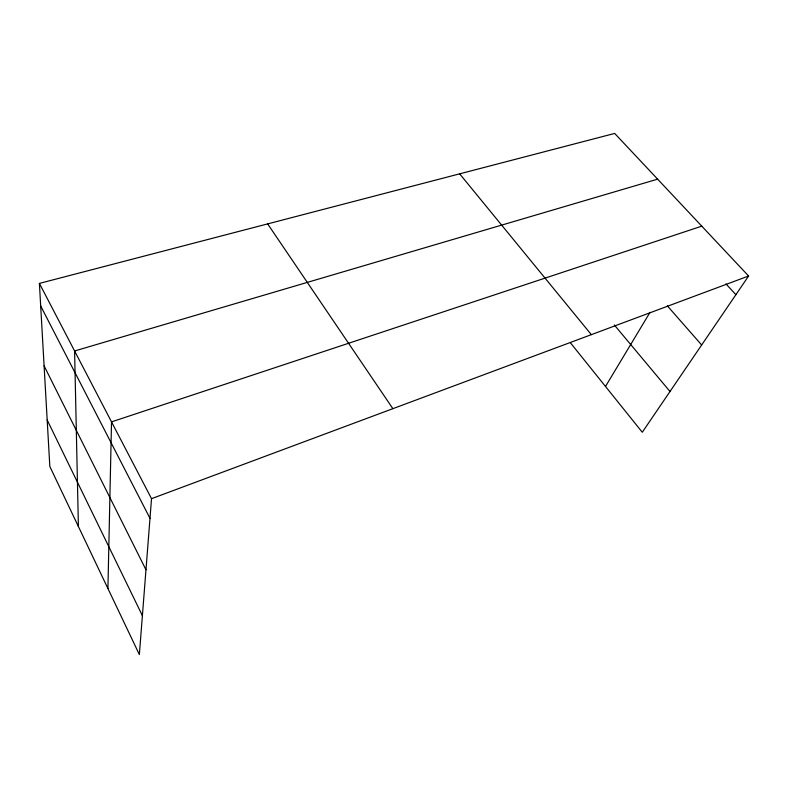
<?xml version="1.0" encoding="UTF-8"?>
<svg xmlns="http://www.w3.org/2000/svg" width="788" height="788" viewBox="0 0 788 788"><rect width="100%" height="100%" fill="white"/><g stroke="black" fill="none" stroke-linecap="round" stroke-linejoin="round"><path stroke-width="1.18" d="M107.917 588.508L111.522 421.885L701.783 226.156M39.4 283.404L151.523 498.676L139.358 654.572L49.831 466.486L39.4 283.404L614.679 133.428L748.6 276.007L642.279 432.257L570.482 342.869M605.499 386.465L650.021 312.334M151.523 498.676L748.6 276.007M657.625 179.152L74.594 350.985L78.406 526.502M725.945 283.897L735.894 294.682M667.357 305.862L701.655 344.996M614.354 324.991L670.007 391.518M459.67 173.843L591.345 334.654M267.654 223.9L392.877 408.667M40.69 305.99L149.986 518.317M44.098 365.859L145.977 569.813M47.181 420.004L142.392 615.684"/></g></svg>
